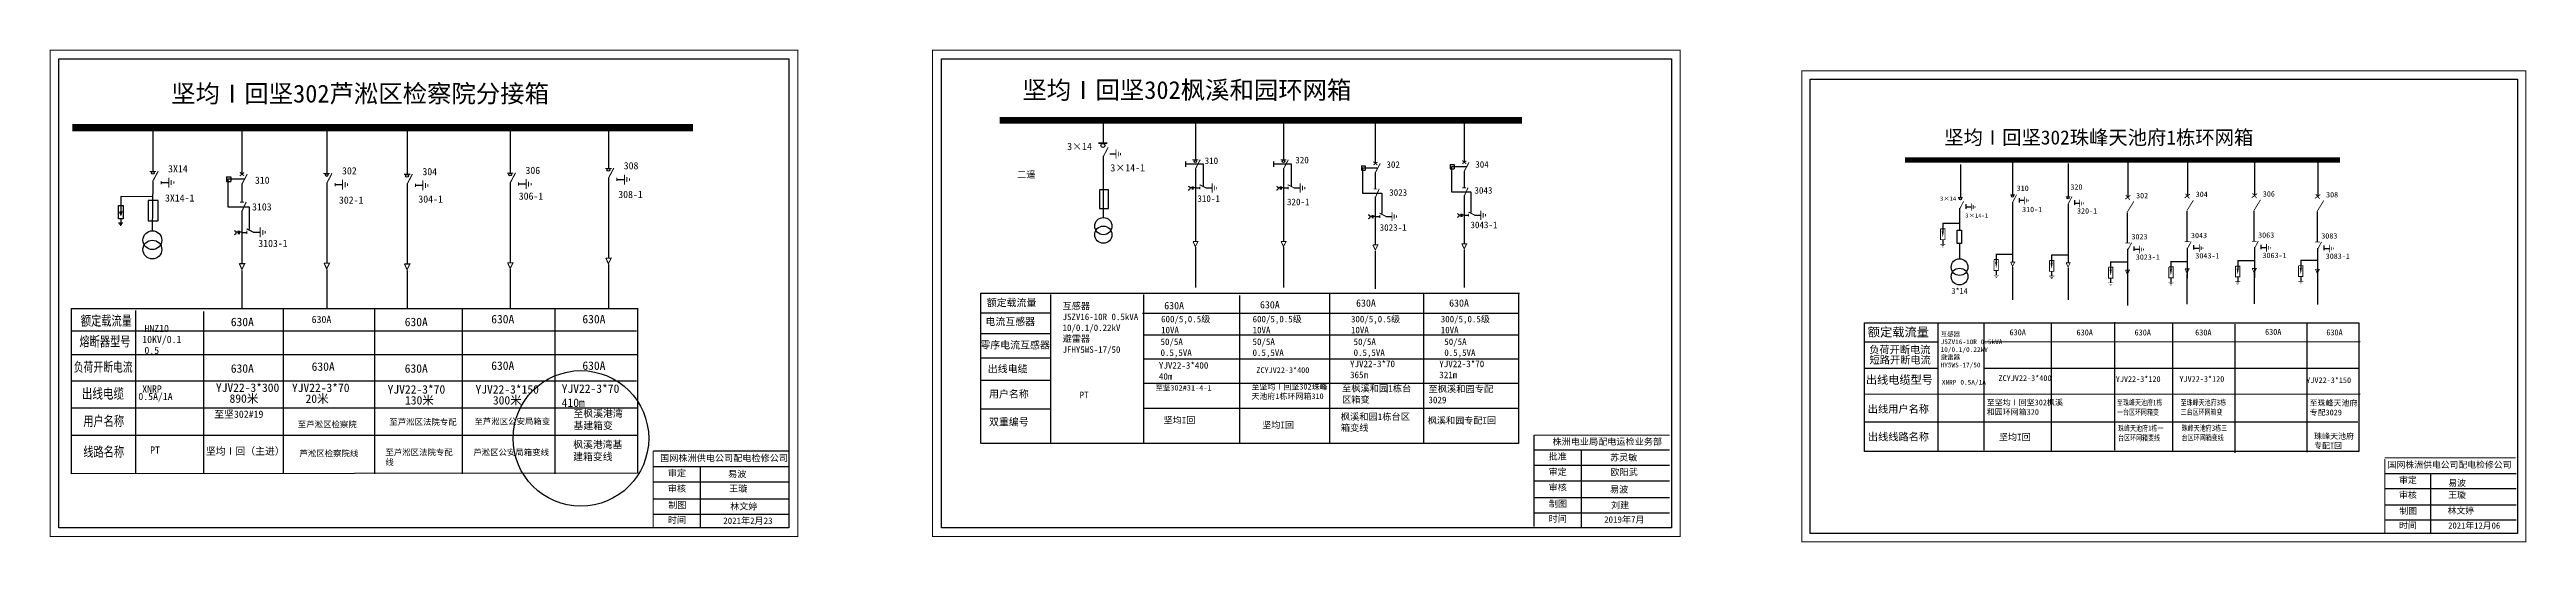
# Model space of a CAD drawing. Header units: millimetres. Extents: x 712 to 1128, y 2234 to 2317.
import ezdxf

# ---------------------------------------------------------------- set-up
doc = ezdxf.new("R2010")
doc.units = ezdxf.units.MM
doc.linetypes.add('ACAD_ISO02W100', pattern=[15, 12, -3])
doc.linetypes.add('CENTER', pattern=[50.8, 31.75, -6.35, 6.35, -6.35])
doc.layers.add('2', color=7, linetype='Continuous')
doc.styles.add('_txtstyle_1.50_0_0', font='simsun.ttc', dxfattribs={"height": 1.5})
doc.styles.add('_txtstyle_2.11_0_0', font='simsun.ttc', dxfattribs={"height": 2.111353})
doc.styles.add('HZ', font='simkai_0.ttf', dxfattribs={"width": 0.75})
doc.styles.add('hztxt_txtstyle_0.00_0_0', font='simkai.ttf')
doc.styles.add('hztxt_txtstyle_2.70_0_0', font='simkai.ttf', dxfattribs={"height": 2.7})
doc.styles.add('KaiTi_txtstyle_3.00_0_0', font='simkai.ttf', dxfattribs={"height": 3})
doc.styles.add('STYLE1', font='txt.shx', dxfattribs={"height": 2.6})
doc.styles.add('字体', font='simkai_0.ttf', dxfattribs={"height": 2.5})
doc.styles.add('宋体_txtstyle_0.00_0_0', font='')
doc.styles.add('宋体_txtstyle_1.66_0_0', font='', dxfattribs={"height": 1.660174})
doc.styles.add('宋体_txtstyle_3.72_0_0', font='', dxfattribs={"height": 3.723362})
doc.styles.add('楷体_GB2312_txtstyle_1.09_0_0', font='simkai_0.ttf', dxfattribs={"height": 1.0944})
doc.styles.add('楷体_GB2312_txtstyle_1.50_0_0', font='simkai_0.ttf', dxfattribs={"height": 1.5})
doc.styles.add('楷体_GB2312_txtstyle_3.00_0_0', font='simkai_0.ttf', dxfattribs={"height": 3})
doc.styles.get('宋体_txtstyle_0.00_0_0').set_extended_font_data('宋体')
doc.styles.get('宋体_txtstyle_1.66_0_0').set_extended_font_data('宋体')
doc.styles.get('宋体_txtstyle_3.72_0_0').set_extended_font_data('宋体')

# ---------------------------------------------------------------- blocks, each defined once
blk = doc.blocks.new('JD')
for points in [[(-2, 0.2), (-2, -0.2), (2, 0.2), (2, -0.2)], [(1, -1.2), (1, -0.8), (-1, -1.2), (-1, -0.8)], [(-0.5, -1.8), (-0.5, -2.2), (0.5, -1.8), (0.5, -2.2)]]:
    blk.add_trace(points)

msp = doc.modelspace()

# ---------------------------------------------------------------- linework, layer by layer
for p, q in [((729.43, 2304.05), (729.43, 2296.66)), ((744.38, 2303.92), (744.38, 2296.17)), ((758.62, 2303.7), (758.62, 2296.31)), ((772.11, 2303.57), (772.11, 2296.18)), ((789.41, 2303.78), (789.41, 2296.4)), ((805.9, 2304.56), (805.9, 2297.17)), ((729.43, 2294.97), (729.34, 2286.61)), ((730.95, 2294.81), (732.09, 2294.81)), ((741.81, 2295.75), (741.81, 2294.95)), ((741.81, 2295.75), (742.53, 2295.75)), ((741.81, 2294.95), (742.53, 2294.95)), ((742.53, 2295.75), (742.53, 2294.95)), ((805.9, 2295.53), (805.9, 2282.11)), ((807.42, 2295.31), (808.56, 2295.31)), ((744.38, 2294.52), (744.38, 2291.53)), ((758.62, 2294.67), (758.62, 2281.25)), ((760.14, 2294.46), (761.27, 2294.46)), ((772.11, 2294.53), (772.11, 2281.11)), ((773.63, 2294.32), (774.77, 2294.32)), ((789.41, 2294.75), (789.41, 2281.33)), ((790.93, 2294.54), (792.07, 2294.54)), ((724.05, 2288.7), (724.05, 2287.94)), ((744.38, 2290.03), (744.38, 2281.2)), ((744.38, 2286.41), (745.22, 2286.41)), ((746.31, 2286.43), (747.44, 2286.43))]:
    msp.add_line(p, q)
at = {"color": 0}
for p, q in [((888.95, 2305.04), (888.95, 2301.42)), ((904.42, 2305.33), (904.42, 2298.6)), ((919.21, 2305.33), (919.21, 2298.6)), ((934.62, 2305.02), (934.62, 2297.96)), ((949.53, 2305.22), (949.53, 2298.17)), ((888.97, 2299.18), (888.97, 2288.92)), ((890.05, 2299.59), (891.08, 2299.59)), ((904.42, 2297.1), (904.42, 2284.89)), ((919.21, 2297.1), (919.21, 2284.89)), ((932.28, 2297.58), (932.93, 2297.58)), ((932.28, 2297.58), (932.28, 2296.85)), ((932.28, 2296.85), (932.93, 2296.85)), ((932.93, 2297.58), (932.93, 2296.85)), ((934.62, 2296.46), (934.62, 2293.74)), ((947.19, 2297.79), (947.85, 2297.79)), ((947.19, 2297.79), (947.19, 2297.05)), ((947.19, 2297.05), (947.85, 2297.05)), ((947.85, 2297.79), (947.85, 2297.05)), ((949.53, 2296.67), (949.53, 2293.95)), ((1032.81, 2297.81), (1032.81, 2292.27)), ((1041.58, 2298.26), (1041.58, 2292.72)), ((1050.88, 2298), (1050.88, 2292.41)), ((1060.92, 2298.42), (1060.92, 2292.25)), ((1070.92, 2298.63), (1070.92, 2292.46)), ((1082.19, 2298.7), (1082.19, 2292.53)), ((1092.8, 2298.57), (1092.8, 2292.39)), ((904.42, 2293.86), (905.18, 2293.86)), ((906.17, 2293.88), (907.21, 2293.88)), ((919.21, 2293.86), (919.97, 2293.86)), ((920.96, 2293.88), (921.99, 2293.88)), ((934.62, 2292.38), (934.62, 2284.34)), ((949.53, 2292.58), (949.53, 2284.55)), ((1033.78, 2290.69), (1034.63, 2290.69)), ((1041.58, 2291.49), (1041.58, 2281.43)), ((1042.7, 2291.79), (1043.55, 2291.79)), ((1050.88, 2291.17), (1050.88, 2281.4)), ((1051.96, 2291.29), (1052.81, 2291.29)), ((934.62, 2289.08), (935.38, 2289.08)), ((936.37, 2289.1), (937.41, 2289.1)), ((949.53, 2289.28), (950.29, 2289.28)), ((951.29, 2289.31), (952.32, 2289.31)), ((1029.86, 2287.95), (1029.86, 2286.58)), ((1029.88, 2287.93), (1032.67, 2287.93)), ((1032.67, 2290.45), (1032.67, 2286.75)), ((1060.82, 2289.77), (1060.82, 2284.66)), ((1070.83, 2289.98), (1070.83, 2284.88)), ((1082.09, 2290.05), (1082.09, 2284.94)), ((1092.7, 2289.91), (1092.7, 2284.81)), ((1029.86, 2285.14), (1029.86, 2284.43)), ((1032.67, 2284.55), (1032.67, 2281.97)), ((1038.83, 2282.78), (1038.83, 2281.4)), ((1038.84, 2282.76), (1041.64, 2282.76)), ((1048.13, 2282.64), (1048.13, 2281.27)), ((1048.14, 2282.62), (1050.94, 2282.62)), ((1060.89, 2283.62), (1060.89, 2278.51)), ((1062.06, 2283.57), (1062.91, 2283.57)), ((1070.89, 2283.83), (1070.89, 2278.72)), ((1072.06, 2283.78), (1072.91, 2283.78)), ((1082.16, 2283.9), (1082.16, 2278.79)), ((1083.33, 2283.85), (1084.18, 2283.85)), ((1092.76, 2283.76), (1092.76, 2278.66)), ((1093.93, 2283.72), (1094.79, 2283.72)), ((1038.83, 2279.96), (1038.83, 2279.25)), ((1041.58, 2280.62), (1041.58, 2275.06)), ((1048.13, 2279.83), (1048.13, 2279.12)), ((1050.89, 2280.47), (1050.89, 2275.1)), ((1058.04, 2281.49), (1058.04, 2280.11)), ((1058.04, 2278.67), (1058.04, 2277.96)), ((1058.05, 2281.47), (1060.85, 2281.47)), ((1060.85, 2279.25), (1060.85, 2274.14)), ((1068.15, 2281.55), (1068.15, 2280.18)), ((1068.15, 2278.74), (1068.15, 2278.03)), ((1068.17, 2281.54), (1070.97, 2281.54)), ((1070.85, 2279.46), (1070.85, 2274.36)), ((1079.36, 2281.69), (1079.36, 2280.32)), ((1079.36, 2278.88), (1079.36, 2278.17)), ((1079.37, 2281.67), (1082.17, 2281.67)), ((1082.12, 2279.53), (1082.12, 2274.42)), ((1089.95, 2281.76), (1089.95, 2280.38)), ((1089.95, 2278.94), (1089.95, 2278.23)), ((1089.96, 2281.74), (1092.76, 2281.74)), ((1092.73, 2279.4), (1092.73, 2274.29)), ((880.22, 2272.83), (868.44, 2272.83)), ((1016.73, 2249.6), (1016.74, 2271.19)), ((1016.74, 2271.19), (1099.71, 2271.19)), ((1029.06, 2271.08), (1029.06, 2249.61)), ((1036.76, 2271.29), (1036.76, 2249.81)), ((1048.04, 2271.25), (1048.04, 2249.78)), ((1058.68, 2271.32), (1058.68, 2249.85)), ((1068.44, 2271.26), (1068.44, 2249.69)), ((1078.86, 2270.97), (1078.86, 2249.4)), ((1090.96, 2271.05), (1090.96, 2249.48)), ((1099.69, 2271.19), (1099.69, 2249.62)), ((880.17, 2269.37), (868.4, 2269.37)), ((1016.75, 2268.05), (1029.06, 2268.05)), ((880.13, 2261.55), (868.35, 2261.55)), ((880.17, 2265.28), (868.4, 2265.28)), ((1016.77, 2263.63), (1029.11, 2263.63)), ((1036.76, 2263.62), (1099.71, 2263.6)), ((1099.89, 2259.25), (1016.75, 2259.17)), ((880.17, 2256.7), (868.4, 2256.7)), ((1099.54, 2254.51), (1016.73, 2254.51)), ((1099.71, 2249.62), (1016.74, 2249.61))]:
    msp.add_line(p, q, dxfattribs=at)
at = {"linetype": 'ACAD_ISO02W100'}
for p, q in [((742.04, 2295.33), (742.04, 2290.72)), ((744.74, 2295.33), (742.04, 2295.33)), ((724.07, 2292.43), (729.35, 2292.46)), ((742.04, 2290.72), (745.61, 2290.72)), ((745.61, 2290.72), (745.61, 2286.92))]:
    msp.add_line(p, q, dxfattribs=at)
at = {"color": 0, "linetype": 'ACAD_ISO02W100'}
for p, q in [((934.95, 2297.2), (932.49, 2297.2)), ((932.49, 2297.2), (932.49, 2293)), ((949.86, 2297.4), (947.4, 2297.4)), ((947.4, 2297.4), (947.4, 2293.21)), ((932.49, 2293), (935.74, 2293)), ((935.74, 2293), (935.74, 2289.55)), ((947.4, 2293.21), (950.65, 2293.21)), ((950.65, 2293.21), (950.65, 2289.76))]:
    msp.add_line(p, q, dxfattribs=at)
at = {"linetype": 'Continuous'}
for p, q in [((724.06, 2290.92), (724.06, 2289.34)), ((724.07, 2292.43), (724.07, 2290.96)), ((724.43, 2287.93), (723.66, 2287.93)), ((723.85, 2289.94), (724.06, 2289.32)), ((724.23, 2287.75), (723.87, 2287.75)), ((724.13, 2287.57), (723.96, 2287.57)), ((724.06, 2289.32), (724.28, 2289.95)), ((715.77, 2273.6), (810.8, 2273.6)), ((715.77, 2245.87), (715.77, 2273.6)), ((715.77, 2269.9), (810.6, 2269.9)), ((726.53, 2273.3), (726.53, 2245.88)), ((737.95, 2273.12), (737.95, 2245.89)), ((751.34, 2273.55), (751.34, 2245.88)), ((766.62, 2273.55), (766.62, 2245.88)), ((781.37, 2273.53), (781.37, 2245.86)), ((796.9, 2273.54), (796.9, 2245.86)), ((810.8, 2273.69), (810.8, 2245.95)), ((715.77, 2265.92), (810.8, 2265.92)), ((715.77, 2261.47), (810.64, 2261.47)), ((715.77, 2256.96), (810.8, 2256.96)), ((715.77, 2252.37), (810.75, 2252.37)), ((810.8, 2245.95), (715.77, 2245.87))]:
    msp.add_line(p, q, dxfattribs=at)
at = {"color": 0, "linetype": 'CENTER'}
for p, q in [((904.42, 2283.9), (904.42, 2277.15)), ((919.21, 2283.9), (919.21, 2277.15)), ((934.62, 2283.26), (934.62, 2276.92)), ((949.54, 2283.47), (949.54, 2277.13))]:
    msp.add_line(p, q, dxfattribs=at)
at = {"linetype": 'CENTER'}
for p, q in [((744.39, 2280.01), (744.39, 2273.6)), ((758.62, 2280.16), (758.62, 2273.6)), ((772.12, 2280.03), (772.12, 2273.6)), ((789.42, 2280.25), (789.42, 2273.6)), ((805.91, 2281.02), (805.91, 2273.6))]:
    msp.add_line(p, q, dxfattribs=at)
at = {"color": 0, "linetype": 'Continuous'}
for p, q in [((868.37, 2276.22), (958.81, 2276.22)), ((868.42, 2250.98), (868.42, 2276.22)), ((880.11, 2275.95), (880.11, 2250.99)), ((895.74, 2275.95), (895.74, 2250.99)), ((911.85, 2275.78), (911.85, 2251)), ((926.96, 2276.17), (926.96, 2250.99)), ((942.69, 2276.17), (942.69, 2250.99)), ((958.64, 2276.15), (958.64, 2250.97)), ((895.55, 2272.85), (958.64, 2272.85)), ((895.74, 2269.22), (958.64, 2269.22)), ((895.74, 2265.17), (958.64, 2265.17)), ((895.74, 2261.07), (958.64, 2261.07)), ((895.74, 2256.9), (958.64, 2256.9)), ((958.64, 2250.98), (868.5, 2250.98)), ((961.26, 2249.9), (984.01, 2249.9)), ((969.16, 2249.9), (969.16, 2236.96)), ((813.42, 2247.09), (836.18, 2247.09)), ((821.32, 2247.09), (821.32, 2236.8)), ((961.26, 2247.3), (984.01, 2247.3)), ((813.42, 2244.5), (836.18, 2244.5)), ((813.42, 2241.67), (836.18, 2241.67)), ((961.26, 2244.71), (984.01, 2244.71)), ((961.26, 2241.88), (984.01, 2241.88)), ((813.42, 2239.08), (836.18, 2239.08)), ((961.26, 2239.29), (984.01, 2239.29))]:
    msp.add_line(p, q, dxfattribs=at)
at = {"color": 0, "ltscale": 0.91161}
msp.add_line((1036.76, 2268.05), (1099.89, 2268.07), dxfattribs=at)
at = {"color": 7, "linetype": 'Continuous'}
for p, q in [((1104.08, 2245.91), (1126.12, 2245.91)), ((1111.73, 2245.92), (1111.73, 2235.89)), ((1104.08, 2243.4), (1126.12, 2243.4)), ((1104.08, 2240.66), (1126.12, 2240.66)), ((1104.08, 2238.15), (1126.12, 2238.15))]:
    msp.add_line(p, q, dxfattribs=at)
at = {"color": 0, "linetype": 'Continuous', "const_width": 0.182}
for points in [[(712.2, 2317.02), (837.68, 2317.02), (837.68, 2235.32), (712.2, 2235.32)], [(860.32, 2317.02), (985.8, 2317.02), (985.8, 2235.32), (860.32, 2235.32)]]:
    msp.add_lwpolyline(points, close=True, dxfattribs=at)
at = {"color": 0, "linetype": 'Continuous'}
for points in [[(713.67, 2315.55), (836.2, 2315.55), (836.2, 2236.8), (713.67, 2236.8)], [(861.79, 2315.55), (984.32, 2315.55), (984.32, 2236.8), (861.79, 2236.8)], [(1032.29, 2286.75), (1033.01, 2286.75), (1033.01, 2284.55), (1032.29, 2284.55)]]:
    msp.add_lwpolyline(points, close=True, dxfattribs=at)
at = {"color": 7, "linetype": 'Continuous', "const_width": 0.177}
msp.add_lwpolyline([(1006.2, 2313.55), (1127.74, 2313.55), (1127.74, 2234.42), (1006.2, 2234.42)], close=True, dxfattribs=at)
at = {"color": 7, "linetype": 'Continuous'}
msp.add_lwpolyline([(1007.63, 2312.12), (1126.31, 2312.12), (1126.31, 2235.85), (1007.63, 2235.85)], close=True, dxfattribs=at)
for points, const_width in [([(715.96, 2303.99), (820.08, 2303.99)], 1.21), ([(728.9, 2296.64), (729.97, 2296.64)], 0.181), ([(729.43, 2294.97), (730.34, 2296.69)], 0.181), ([(730.84, 2295.06), (730.84, 2294.5)], 0.181), ([(744.04, 2296.5), (744.75, 2295.91)], 0.181), ([(744.04, 2295.9), (744.77, 2296.45)], 0.181), ([(744.38, 2294.48), (745.29, 2296.19)], 0.181), ([(758.08, 2296.29), (759.15, 2296.29)], 0.181), ([(758.62, 2294.62), (759.52, 2296.34)], 0.181), ([(760.03, 2294.71), (760.03, 2294.16)], 0.181), ([(771.58, 2296.16), (772.64, 2296.16)], 0.181), ([(772.11, 2294.49), (773.02, 2296.2)], 0.181), ([(788.88, 2296.37), (789.95, 2296.37)], 0.181), ([(789.41, 2294.7), (790.32, 2296.42)], 0.181), ([(790.82, 2294.79), (790.82, 2294.24)], 0.181), ([(805.37, 2297.15), (806.44, 2297.15)], 0.181), ([(805.9, 2295.48), (806.81, 2297.2)], 0.181), ([(807.31, 2295.57), (807.31, 2295.01)], 0.181), ([(744.06, 2291.48), (744.73, 2291.48)], 0.181), ([(744.34, 2289.81), (745.11, 2291.52)], 0.181), ([(773.52, 2294.58), (773.52, 2294.02)], 0.181), ([(745.17, 2287.01), (746.38, 2286.41)], 0.181), ([(745.22, 2286.68), (745.22, 2286.13)], 0.181), ([(743.94, 2281.15), (744.86, 2281.15), (744.39, 2280.21), (743.95, 2281.16)], 0.181), ([(758.17, 2281.22), (759.09, 2281.22), (758.62, 2280.29), (758.18, 2281.24)], 0.181), ([(771.67, 2281.09), (772.59, 2281.09), (772.12, 2280.15), (771.68, 2281.1)], 0.181), ([(788.97, 2281.3), (789.89, 2281.3), (789.42, 2280.37), (788.98, 2281.32)], 0.181), ([(805.46, 2282.08), (806.38, 2282.08), (805.91, 2281.15), (805.47, 2282.1)], 0.181)]:
    msp.add_lwpolyline(points, dxfattribs=dict(const_width=const_width))
at = {"color": 0}
for points, const_width in [([(871.58, 2305.24), (959.25, 2305.24)], 1.1), ([(888.12, 2301.37), (889.67, 2301.37)], 0.261), ([(888.97, 2299.14), (889.79, 2300.7)], 0.165), ([(1023.5, 2298.57), (1096.52, 2298.57)], 0.904), ([(903.93, 2298.58), (904.9, 2298.58)], 0.165), ([(904.42, 2297.06), (905.24, 2298.62)], 0.165), ([(918.72, 2298.58), (919.69, 2298.58)], 0.165), ([(919.21, 2297.06), (920.03, 2298.62)], 0.165), ([(934.31, 2297.71), (934.98, 2298.22)], 0.165), ([(934.31, 2298.26), (934.96, 2297.73)], 0.165), ([(934.62, 2296.42), (935.44, 2297.98)], 0.165), ([(949.22, 2298.47), (949.87, 2297.93)], 0.165), ([(949.22, 2297.92), (949.89, 2298.42)], 0.165), ([(949.53, 2296.63), (950.36, 2298.19)], 0.165), ([(905.14, 2294.41), (906.23, 2293.86)], 0.165), ([(905.18, 2294.11), (905.18, 2293.61)], 0.165), ([(919.92, 2294.41), (921.02, 2293.86)], 0.165), ([(919.97, 2294.11), (919.97, 2293.61)], 0.165), ([(934.32, 2293.69), (934.93, 2293.69)], 0.165), ([(934.59, 2292.17), (935.28, 2293.73)], 0.165), ([(949.24, 2293.9), (949.85, 2293.9)], 0.165), ([(949.5, 2292.38), (950.19, 2293.94)], 0.165), ([(1032.41, 2292.26), (1033.21, 2292.26)], 0.136), ([(1032.69, 2290.33), (1033.37, 2291.62)], 0.136), ([(1041.18, 2292.7), (1041.98, 2292.7)], 0.136), ([(1041.58, 2291.45), (1042.26, 2292.74)], 0.136), ([(1050.48, 2292.39), (1051.28, 2292.39)], 0.136), ([(1050.88, 2291.14), (1051.56, 2292.42)], 0.136), ([(1060.45, 2291.97), (1061.36, 2292.63)], 0.136), ([(1060.58, 2292.68), (1061.25, 2291.9)], 0.136), ([(1060.84, 2289.83), (1061.93, 2291.61)], 0.136), ([(1070.45, 2292.18), (1071.36, 2292.85)], 0.136), ([(1070.58, 2292.9), (1071.25, 2292.12)], 0.136), ([(1070.84, 2290.05), (1071.93, 2291.82)], 0.136), ([(1081.72, 2292.24), (1082.63, 2292.91)], 0.136), ([(1081.85, 2292.96), (1082.52, 2292.18)], 0.136), ([(1082.11, 2290.11), (1083.2, 2291.89)], 0.136), ([(1092.32, 2292.11), (1093.23, 2292.78)], 0.136), ([(1092.45, 2292.83), (1093.13, 2292.05)], 0.136), ([(1092.72, 2289.98), (1093.81, 2291.75)], 0.136), ([(935.34, 2289.62), (936.44, 2289.08)], 0.165), ([(935.38, 2289.33), (935.38, 2288.82)], 0.165), ([(950.25, 2289.83), (951.35, 2289.28)], 0.165), ([(950.29, 2289.54), (950.29, 2289.03)], 0.165), ([(1029.49, 2287.01), (1029.49, 2285.18), (1030.23, 2285.18), (1030.23, 2287.01), (1029.52, 2287.01)], 0.155), ([(904.01, 2284.87), (904.85, 2284.87), (904.42, 2284.02), (904.02, 2284.88)], 0.165), ([(918.8, 2284.87), (919.64, 2284.87), (919.21, 2284.02), (918.81, 2284.88)], 0.165), ([(934.21, 2284.29), (935.05, 2284.29), (934.62, 2283.44), (934.22, 2284.3)], 0.165), ([(949.13, 2284.5), (949.97, 2284.5), (949.54, 2283.65), (949.14, 2284.51)], 0.165), ([(1060.48, 2284.63), (1061.28, 2284.63)], 0.136), ([(1060.88, 2283.38), (1061.56, 2284.67)], 0.136), ([(1070.48, 2284.84), (1071.28, 2284.84)], 0.136), ([(1070.88, 2283.59), (1071.56, 2284.88)], 0.136), ([(1081.75, 2284.91), (1082.55, 2284.91)], 0.136), ([(1082.15, 2283.66), (1082.83, 2284.95)], 0.136), ([(1092.36, 2284.78), (1093.16, 2284.78)], 0.136), ([(1092.76, 2283.53), (1093.44, 2284.81)], 0.136), ([(1038.46, 2281.84), (1038.46, 2280.01), (1039.19, 2280.01), (1039.19, 2281.84), (1038.48, 2281.84)], 0.155), ([(1041.24, 2281.41), (1041.94, 2281.41), (1041.58, 2280.71), (1041.25, 2281.43)], 0.136), ([(1047.76, 2281.7), (1047.76, 2279.87), (1048.49, 2279.87), (1048.49, 2281.7), (1047.78, 2281.7)], 0.155), ([(1050.55, 2281.29), (1051.24, 2281.29), (1050.89, 2280.59), (1050.56, 2281.3)], 0.136), ([(1057.67, 2280.55), (1057.67, 2278.72), (1058.4, 2278.72), (1058.4, 2280.55), (1057.69, 2280.55)], 0.155), ([(1060.51, 2280.06), (1061.2, 2280.06), (1060.85, 2279.36), (1060.52, 2280.08)], 0.136), ([(1067.79, 2280.62), (1067.79, 2278.79), (1068.52, 2278.79), (1068.52, 2280.62), (1067.81, 2280.62)], 0.155), ([(1070.51, 2280.28), (1071.2, 2280.28), (1070.85, 2279.58), (1070.52, 2280.29)], 0.136), ([(1078.99, 2280.75), (1078.99, 2278.92), (1079.72, 2278.92), (1079.72, 2280.75), (1079.01, 2280.75)], 0.155), ([(1081.78, 2280.34), (1082.47, 2280.34), (1082.12, 2279.64), (1081.79, 2280.36)], 0.136), ([(1089.58, 2280.82), (1089.58, 2278.99), (1090.31, 2278.99), (1090.31, 2280.82), (1089.6, 2280.82)], 0.155), ([(1092.39, 2280.21), (1093.08, 2280.21), (1092.73, 2279.51), (1092.4, 2280.22)], 0.136)]:
    msp.add_lwpolyline(points, dxfattribs=dict(at, const_width=const_width))
for points in [[(902.76, 2298.33), (902.76, 2297.41)], [(917.54, 2298.33), (917.54, 2297.41)], [(888.32, 2293.5), (888.32, 2290.42), (889.84, 2290.42), (889.84, 2293.53), (888.32, 2293.53)], [(903.86, 2293.87), (903.52, 2293.87)], [(903.86, 2294.1), (903.86, 2293.6)], [(904.02, 2294.1), (904.02, 2293.6)], [(904.42, 2293.87), (904.02, 2293.87)], [(918.65, 2293.87), (918.3, 2293.87)], [(918.65, 2294.1), (918.65, 2293.6)], [(918.81, 2294.1), (918.81, 2293.6)], [(919.2, 2293.87), (918.81, 2293.87)], [(1033.74, 2291.12), (1033.74, 2290.37)], [(1042.66, 2292.15), (1042.66, 2291.4)], [(1051.95, 2291.81), (1051.95, 2291.05)], [(934.07, 2289.08), (933.72, 2289.08)], [(934.07, 2289.32), (934.07, 2288.81)], [(934.22, 2289.32), (934.22, 2288.81)], [(934.62, 2289.08), (934.22, 2289.08)], [(948.98, 2289.29), (948.63, 2289.29)], [(948.98, 2289.52), (948.98, 2289.02)], [(949.13, 2289.52), (949.13, 2289.02)], [(949.53, 2289.29), (949.13, 2289.29)], [(1061.95, 2284.05), (1061.95, 2283.3)], [(1071.95, 2284.27), (1071.95, 2283.51)], [(1083.22, 2284.33), (1083.22, 2283.58)], [(1093.82, 2284.2), (1093.82, 2283.44)]]:
    msp.add_lwpolyline(points, dxfattribs=at)
at = {"color": 0, "linetype": 'ACAD_ISO02W100'}
for points in [[(905.77, 2294.12), (905.77, 2297.87), (902.76, 2297.87)], [(920.56, 2294.12), (920.56, 2297.87), (917.54, 2297.87)]]:
    msp.add_lwpolyline(points, dxfattribs=at)
at = {"linetype": 'Continuous'}
msp.add_lwpolyline([(723.7, 2290.91), (724.48, 2290.91), (724.48, 2288.7), (723.7, 2288.7)], close=True, dxfattribs=at)
for points in [[(728.64, 2291.74), (728.64, 2288.35), (730.32, 2288.35), (730.32, 2291.77), (728.64, 2291.77)], [(743.77, 2286.67), (743.77, 2286.12)], [(743.94, 2286.67), (743.94, 2286.12)], [(743.77, 2286.42), (743.39, 2286.42)], [(744.38, 2286.42), (743.94, 2286.42)]]:
    msp.add_lwpolyline(points)
at = {"color": 0}
for points, format in [([(903.22, 2294.15, -0.877934), (903.23, 2293.48)], "xyb"), ([(918.01, 2294.15, -0.877934), (918.02, 2293.48)], "xyb"), ([(933.42, 2289.37, -0.877934), (933.44, 2288.7)], "xyb"), ([(948.34, 2289.58, -0.877934), (948.35, 2288.91)], "xyb"), ([(1029.86, 2286.6, 0.361, 0, 0), (1029.86, 2285.57, 0, 0, 0)], "xyseb"), ([(1038.83, 2281.43, 0.361, 0, 0), (1038.83, 2280.4, 0, 0, 0)], "xyseb"), ([(1048.13, 2281.29, 0.361, 0, 0), (1048.13, 2280.26, 0, 0, 0)], "xyseb"), ([(1058.04, 2280.14, 0.361, 0, 0), (1058.04, 2279.11, 0, 0, 0)], "xyseb"), ([(1068.15, 2280.2, 0.361, 0, 0), (1068.15, 2279.17, 0, 0, 0)], "xyseb"), ([(1079.36, 2280.34, 0.361, 0, 0), (1079.36, 2279.31, 0, 0, 0)], "xyseb"), ([(1089.95, 2280.41, 0.361, 0, 0), (1089.95, 2279.38, 0, 0, 0)], "xyseb")]:
    msp.add_lwpolyline(points, format=format, dxfattribs=at)
msp.add_lwpolyline([(743.07, 2286.73, -0.877934), (743.08, 2285.99)], format="xyb")
at = {"color": 0, "linetype": 'Continuous', "const_width": 0.182}
for points in [[(813.41, 2249.69), (813.41, 2236.8)], [(813.45, 2249.69), (836.2, 2249.69)], [(961.26, 2252.37), (961.25, 2237)], [(961.26, 2252.37), (984.01, 2252.37)]]:
    msp.add_lwpolyline(points, dxfattribs=at)
at = {"color": 7, "linetype": 'Continuous', "const_width": 0.177}
for points in [[(1104.01, 2248.53), (1126.04, 2248.53)], [(1104.06, 2248.35), (1104.07, 2235.93)]]:
    msp.add_lwpolyline(points, dxfattribs=at)
at = {"color": 0}
for centre, radius in [((888.9, 2301), 0.335), ((904.42, 2298.35), 0.211), ((919.21, 2298.35), 0.211), ((1032.81, 2292.07), 0.174), ((1041.58, 2292.51), 0.174), ((1050.88, 2292.2), 0.174)]:
    msp.add_circle(centre, radius, dxfattribs=at)
for centre in [(729.43, 2296.39), (758.62, 2296.04), (772.11, 2295.9), (789.41, 2296.12), (805.9, 2296.89)]:
    msp.add_circle(centre, 0.232)
at = {"color": 0, "linetype": 'Continuous'}
for centre in [(1032.68, 2280.57), (1032.68, 2278.99)]:
    msp.add_circle(centre, 1.4, dxfattribs=at)
at = {"color": 1}
msp.add_circle((801.29, 2251.81), 11.38, dxfattribs=at)
at = {"layer": '2', "color": 3}
for centre in [(729.37, 2285.1), (729.37, 2283.52)]:
    msp.add_circle(centre, 1.58, dxfattribs=at)
at = {"layer": '2', "color": 0}
for centre in [(888.98, 2287.46), (888.98, 2286.02)]:
    msp.add_circle(centre, 1.44, dxfattribs=at)

# ---------------------------------------------------------------- block references
at = {"color": 0, "rotation": 90}
for p, xscale, yscale, zscale in [((891.1, 2299.56), 0.3844120780054254, 0.3844120780054254, 0.3844120780054647), ((907.22, 2293.85), 0.3844120780054254, 0.3844120780054254, 0.3844120780054647), ((922.01, 2293.85), 0.3844120780054254, 0.3844120780054254, 0.3844120780054647), ((1034.64, 2290.66), 0.3165192651099022, 0.3165192651099022, 0.3165192651097735), ((1043.56, 2291.76), 0.3165192651099022, 0.3165192651099022, 0.3165192651097735), ((1052.82, 2291.27), 0.3165192651099022, 0.3165192651099022, 0.3165192651097735), ((937.42, 2289.07), 0.3844120780054254, 0.3844120780054254, 0.3844120780054647), ((952.33, 2289.28), 0.3844120780054254, 0.3844120780054254, 0.3844120780054647), ((1062.92, 2283.54), 0.3165192651099022, 0.3165192651099022, 0.3165192651097735), ((1072.92, 2283.76), 0.3165192651099022, 0.3165192651099022, 0.3165192651097735), ((1084.19, 2283.82), 0.3165192651099022, 0.3165192651099022, 0.3165192651097735), ((1094.8, 2283.69), 0.3165192651099022, 0.3165192651099022, 0.3165192651097735)]:
    msp.add_blockref('JD', p, dxfattribs=dict(at, xscale=xscale, yscale=yscale, zscale=zscale))
at = {"xscale": 0.4224330128299819, "yscale": 0.4224330128299819, "zscale": 0.4224330128299757, "rotation": 90}
for p in [(732.11, 2294.77), (761.29, 2294.42), (774.78, 2294.29), (792.08, 2294.51), (808.58, 2295.28), (747.46, 2286.4)]:
    msp.add_blockref('JD', p, dxfattribs=at)
at = {"color": 0, "xscale": 0.2165726005774115, "yscale": 0.2165726005776394, "zscale": 0.2165726005815601}
for p in [(1029.87, 2284.39), (1038.84, 2279.22), (1048.14, 2279.08), (1079.37, 2278.13), (1089.96, 2278.2), (1058.05, 2277.93), (1068.17, 2278)]:
    msp.add_blockref('JD', p, dxfattribs=at)

# ---------------------------------------------------------------- texts
at = {"color": 0, "linetype": 'Continuous', "style": 'hztxt_txtstyle_2.70_0_0'}
for s, height, p in [('3×14', 1.22, (882.91, 2300.22)), ('310', 1.109, (905.98, 2297.88)), ('320', 1.109, (921.19, 2298)), ('3×14-1', 1.22, (890.16, 2296.64)), ('302', 1.109, (936.49, 2297.24)), ('304', 1.109, (951.4, 2297.26)), ('310-1', 1.109, (904.76, 2291.53)), ('320-1', 1.109, (919.8, 2290.97)), ('3023', 1.109, (936.95, 2292.55)), ('3043', 1.109, (951.26, 2292.9)), ('3023-1', 1.109, (935.35, 2286.67)), ('3043-1', 1.109, (950.59, 2287.11))]:
    msp.add_text(s, height=height, dxfattribs=at).set_placement(p)
for s, height, p in [('3X14', 1.207, (732.01, 2296.49)), ('310', 1.207, (746.58, 2294.56)), ('302', 1.207, (761.2, 2296.14)), ('304', 1.207, (774.69, 2296.01)), ('306', 1.207, (791.99, 2296.22)), ('308', 1.207, (808.48, 2297)), ('3X14-1', 1.207, (731.49, 2291.58)), ('3103', 1.207, (746.1, 2290.09)), ('302-1', 1.207, (760.68, 2291.23)), ('304-1', 1.207, (774.01, 2291.4)), ('306-1', 1.207, (790.86, 2291.89)), ('308-1', 1.207, (807.56, 2292.18)), ('3103-1', 1.207, (747.14, 2283.96)), ('HNZ10', 1.207, (728.04, 2269.67)), ('10KV/0.1', 1.207, (727.67, 2267.83)), ('0.5', 1.207, (728.04, 2265.99)), ('XNRP', 0.78, (1029.71, 2260.84)), ('0.5A/1A', 0.78, (1032.82, 2260.85)), ('0.5A/1A', 1.207, (727.02, 2258.25)), ('XNRP', 1.207, (727.66, 2259.51))]:
    msp.add_text(s, height=height).set_placement(p)
at = {"color": 0, "style": 'HZ'}
for s, height, p in [('3×14', 0.701, (1029.38, 2291.73)), ('3×14-1', 0.701, (1033.63, 2288.89)), ('额定载流量', 1.507, (1017.27, 2268.92)), ('负荷开断电流', 1.256, (1017.51, 2266.09)), ('短路开断电流', 1.256, (1017.57, 2264.36)), ('出线电缆型号', 1.374, (1016.96, 2260.96)), ('出线用户名称', 1.256, (1017.27, 2256.12)), ('出线线路名称', 1.256, (1017.28, 2251.45))]:
    msp.add_text(s, height=height, dxfattribs=at).set_placement(p)
at = {"color": 0}
for s, height, p in [('310', 0.904, (1042.26, 2293.37)), ('310-1', 0.904, (1043.17, 2289.81)), ('320', 0.904, (1051.28, 2293.58)), ('302', 0.904, (1062.31, 2292.13)), ('304', 0.904, (1072.31, 2292.35)), ('306', 0.904, (1083.58, 2292.41)), ('308', 0.904, (1094.19, 2292.28)), ('320-1', 0.904, (1052.39, 2289.56)), ('3023', 0.904, (1061.52, 2285.23)), ('3023-1', 0.904, (1062.25, 2281.81)), ('3043', 0.904, (1071.52, 2285.44)), ('3043-1', 0.904, (1072.25, 2282.03)), ('3063', 0.904, (1082.79, 2285.5)), ('3063-1', 0.904, (1083.52, 2282.09)), ('3083', 0.904, (1093.39, 2285.37)), ('3083-1', 0.904, (1094.13, 2281.96)), ('3*14', 1.005, (1031.32, 2276.07)), ('630A', 1.005, (1041.07, 2269.12)), ('630A', 1.005, (1052.32, 2269.1)), ('630A', 1.005, (1062.06, 2269.1)), ('630A', 1.005, (1072.23, 2269.1)), ('630A', 1.005, (1083.96, 2269.2)), ('630A', 1.005, (1094.24, 2269.11))]:
    msp.add_text(s, height=height, dxfattribs=at).set_placement(p)
at = {"color": 7, "linetype": 'Continuous', "attachment_point": 1}
for s, insert, char_height, width, style in [('{\\fSimSun|b0|i0|c134|p2;\\C0;坚均Ⅰ回\\C7;坚302芦淞区检察院分接箱}', (732.52, 2311.21), 3, 76.0333, '楷体_GB2312_txtstyle_3.00_0_0'), ('{\\C0;坚均Ⅰ回坚302珠峰天池府1栋环网箱}', (1030.11, 2303.54), 2.3773, 70.5127, '宋体_txtstyle_3.72_0_0'), ('{\\fSimSun|b0|i0|c134|p2;130米}', (771.77, 2258.92), 1.4212, 11.4279, '_txtstyle_2.11_0_0'), ('{\\fSimSun|b0|i0|c134|p2;300米}', (786.52, 2258.92), 1.4212, 11.4279, '_txtstyle_2.11_0_0'), ('{\\fSimSun|b0|i0|c134|p2;至芦淞区检察院}', (753.77, 2254.68), 1.0097, 11.4499, '字体'), ('{\\fSimSun|b0|i0|c134|p2;至芦淞区法院专配}', (769.14, 2255.07), 1.0097, 11.4499, '楷体_GB2312_txtstyle_1.50_0_0'), ('{\\fSimSun|b0|i0|c134|p2;至芦淞区公安局箱变}', (783.42, 2255.16), 1.0097, 13.1407, '楷体_GB2312_txtstyle_1.50_0_0'), ('{\\fSimSun|b0|i0|c134|p2;坚均I回}', (899.08, 2255.42), 1.0944, 10.9358, '字体'), ('{\\fSimSun|b0|i0|c134|p2;坚均I回}', (915.63, 2254.61), 1.0944, 10.9358, '字体'), ('{\\fSimSun|b0|i0|c134|p2;枫溪和园专配I回}', (943.42, 2255.36), 1.0944, 10.9358, '字体'), ('{\\fSimSun|b0|i0|c134|p2;芦淞区检察院线}', (754.04, 2249.8), 1.0097, 11.4499, '字体'), ('{\\fSimSun|b0|i0|c134|p2;至芦淞区法院专配线}', (768.47, 2249.98), 1.0097, 11.4499, '楷体_GB2312_txtstyle_1.50_0_0'), ('{\\fSimSun|b0|i0|c134|p2;芦淞区公安局箱变线}', (783.22, 2249.98), 1.0097, 13.7219, '楷体_GB2312_txtstyle_1.50_0_0'), ('{\\fSimSun|b0|i0|c134|p2;坚均I回}', (1039.27, 2252.58), 1.0944, 10.9358, '字体'), ('国网株洲供电公司配电检修公司', (1104.54, 2247.92), 1.06, 28.9795, '宋体_txtstyle_1.66_0_0'), ('\\f\uffbfﾬￌﾣﾤ_GB2312|b0|i0|c134|p49;审定', (1106.45, 2245.35), 1.06, 8.2897, '宋体_txtstyle_0.00_0_0'), ('易波', (1114.7, 2244.85), 1.06, 8.2897, '宋体_txtstyle_1.66_0_0'), ('林文婷', (826.34, 2240.94), 1.094, 8.5588, '楷体_GB2312_txtstyle_1.09_0_0'), ('\\f\uffbfﾬￌﾣﾤ_GB2312|b0|i0|c134|p49;审核', (1106.45, 2242.86), 1.06, 8.2897, '宋体_txtstyle_0.00_0_0'), ('王璇', (1114.7, 2242.85), 1.06, 8.2897, '宋体_txtstyle_1.66_0_0'), ('2021年2月23', (825.19, 2238.53), 1.094, 16.0081, '楷体_GB2312_txtstyle_1.09_0_0'), ('\\f\uffbfﾬￌﾣﾤ_GB2312|b0|i0|c134|p49;制图', (1106.5, 2240.17), 1.06, 8.2897, '宋体_txtstyle_0.00_0_0'), ('\\f\uffbfﾬￌﾣﾤ_GB2312|b0|i0|c134|p49;时间', (1106.45, 2237.73), 1.06, 8.2897, '宋体_txtstyle_0.00_0_0'), ('林文婷', (1114.59, 2240.21), 1.06, 8.2897, '宋体_txtstyle_1.66_0_0'), ('2021年12月06', (1114.69, 2237.71), 1.06, 9.1822, '宋体_txtstyle_1.66_0_0')]:
    msp.add_mtext(s, dxfattribs=dict(at, insert=insert, char_height=char_height, width=width, style=style))
at = {"color": 0, "linetype": 'Continuous', "attachment_point": 1}
for s, insert, char_height, width, style in [('{\\fSimSun|b0|i0|c134|p2;坚均Ⅰ回坚302枫溪和园环网箱}', (875.38, 2311.82), 3, 85.7498, '字体'), ('{\\fSimSun|b0|i0|c134|p2;二遥}', (874.49, 2296.68), 1.1094, 17.8852, 'hztxt_txtstyle_2.70_0_0'), ('{\\fSimSun|b0|i0|c134|p2;额定载流量}', (869.41, 2275.22), 1.2204, 19.6738, 'hztxt_txtstyle_2.70_0_0'), ('\\A1;{\\fSimSun|b0|i0|c134|p2;互感器\\PJSZV16-10R 0.5kVA\\P10/0.1/0.22kV\\P避雷器\\PJFHY5WS-17/50}', (882.13, 2274.6), 1.0983, 20.2524, 'hztxt_txtstyle_2.70_0_0'), ('{\\fSimSun|b0|i0|c134|p2;630A}', (899.19, 2274.72), 1.2204, 19.6738, 'hztxt_txtstyle_2.70_0_0'), ('{\\fSimSun|b0|i0|c134|p2;630A}', (915.26, 2274.86), 1.2204, 19.6738, 'hztxt_txtstyle_2.70_0_0'), ('{\\fSimSun|b0|i0|c134|p2;630A}', (931.39, 2275.15), 1.2204, 19.6738, 'hztxt_txtstyle_2.70_0_0'), ('{\\fSimSun|b0|i0|c134|p2;630A}', (947.01, 2275.15), 1.2204, 19.6738, 'hztxt_txtstyle_2.70_0_0'), ('{\\fSimSun|b0|i0|c134|p2;电流互感器}', (869.2, 2272.04), 1.2204, 19.6738, 'hztxt_txtstyle_2.70_0_0'), ('\\A1;{\\fSimSun|b0|i0|c134|p2;600/5,0.5级\\P10VA}', (898.67, 2272.39), 1.0983, 20.2524, 'hztxt_txtstyle_2.70_0_0'), ('\\A1;{\\fSimSun|b0|i0|c134|p2;600/5,0.5级\\P10VA}', (914.03, 2272.39), 1.0983, 20.2524, 'hztxt_txtstyle_2.70_0_0'), ('\\A1;{\\fSimSun|b0|i0|c134|p2;300/5,0.5级\\P10VA}', (930.54, 2272.39), 1.0983, 20.2524, 'hztxt_txtstyle_2.70_0_0'), ('\\A1;{\\fSimSun|b0|i0|c134|p2;300/5,0.5级\\P10VA}', (945.61, 2272.39), 1.0983, 20.2524, 'hztxt_txtstyle_2.70_0_0'), ('{\\fSimSun|b0|i0|c134|p2;零序电流互感器}', (868.34, 2268.11), 1.2204, 19.6738, 'hztxt_txtstyle_2.70_0_0'), ('{\\fSimSun|b0|i0|c134|p2;50/5A\\P0.5,5VA}', (898.58, 2268.59), 1.0983, 19.6738, 'hztxt_txtstyle_2.70_0_0'), ('{\\fSimSun|b0|i0|c134|p2;50/5A\\P0.5,5VA}', (914.02, 2268.59), 1.0983, 19.6738, 'hztxt_txtstyle_2.70_0_0'), ('{\\fSimSun|b0|i0|c134|p2;50/5A\\P0.5,5VA}', (930.98, 2268.59), 1.0983, 19.6738, 'hztxt_txtstyle_2.70_0_0'), ('{\\fSimSun|b0|i0|c134|p2;50/5A\\P0.5,5VA}', (946.2, 2268.59), 1.0983, 19.6738, 'hztxt_txtstyle_2.70_0_0'), ('{\\fSimSun|b0|i0|c134|p2;出线电缆}', (869.58, 2264.1), 1.2204, 19.6738, 'hztxt_txtstyle_2.70_0_0'), ('{\\fSimSun|b0|i0|c134|p2;YJV22-3*400 \\P40m}', (898.3, 2264.62), 1.1094, 17.8852, 'hztxt_txtstyle_2.70_0_0'), ('{\\fSimSun|b0|i0|c134|p2;YJV22-3*70\\P365m}', (930.38, 2264.88), 1.1094, 17.8852, 'hztxt_txtstyle_2.70_0_0'), ('{\\fSimSun|b0|i0|c134|p2;YJV22-3*70\\P321m}', (945.36, 2264.88), 1.1094, 17.8852, 'hztxt_txtstyle_2.70_0_0'), ('{\\fSimSun|b0|i0|c134|p2;YJV22-3*70}', (752.79, 2261.02), 1.4212, 11.4279, 'STYLE1'), ('{\\fSimSun|b0|i0|c134|p2;20米}', (755.08, 2259.18), 1.4212, 11.4279, 'STYLE1'), ('{\\fSimSun|b0|i0|c134|p2;YJV22-3*70}', (768.85, 2260.75), 1.4212, 11.4279, 'STYLE1'), ('{\\fSimSun|b0|i0|c134|p2;YJV22-3*150}', (783.6, 2260.75), 1.4212, 11.4279, 'STYLE1'), ('{\\fSimSun|b0|i0|c134|p2;YJV22-3*70\\P410m}', (798.07, 2260.88), 1.4212, 11.4279, 'STYLE1'), ('{\\fSimSun|b0|i0|c134|p2;用户名称}', (869.79, 2259.87), 1.2204, 19.6738, 'hztxt_txtstyle_2.70_0_0'), ('{\\fSimSun|b0|i0|c134|p2;PT}', (885, 2259.65), 1.1026, 8.5785, 'hztxt_txtstyle_0.00_0_0'), ('{\\fSimSun|b0|i0|c134|p2;至坚302#31-4-1}', (897.73, 2260.74), 0.8875, 12.381, 'hztxt_txtstyle_2.70_0_0'), ('{\\fSimSun|b0|i0|c134|p2;至枫溪和园1栋台区箱变}', (929.03, 2260.75), 1.1094, 11.6597, 'hztxt_txtstyle_2.70_0_0'), ('{\\fSimSun|b0|i0|c134|p2;至枫溪和园专配3029}', (943.54, 2260.67), 1.1094, 11.6597, 'hztxt_txtstyle_2.70_0_0'), ('{\\fSimSun|b0|i0|c134|p2;双重编号}', (869.79, 2255.19), 1.2204, 19.6738, 'hztxt_txtstyle_2.70_0_0'), ('{\\fSimSun|b0|i0|c134|p2;枫溪和园1栋台区箱变线}', (928.82, 2256.01), 1.1094, 11.6597, 'hztxt_txtstyle_2.70_0_0'), ('国网株洲供电公司配电检修公司', (814.59, 2249.06), 1.0944, 21.1899, '字体'), ('{\\fKaiTi_GB2312|b0|i0|c134|p49;批准}', (963.7, 2249.33), 1.0944, 8.5588, '字体'), ('株洲电业局配电运检业务部', (964.36, 2251.82), 1.0944, 29.9201, '字体'), ('{\\fSimSun|b0|i0|c134|p2;苏灵敏}', (974.01, 2249.15), 1.0944, 8.5588, '字体'), ('\\f\uffbfﾬￌﾣﾤ_GB2312|b0|i0|c134|p49;审定', (815.87, 2246.52), 1.0944, 8.5588, '字体'), ('{\\fSimSun|b0|i0|c134|p2;易波}', (826, 2246.39), 1.0944, 8.5588, '字体'), ('\\f\uffbfﾬￌﾣﾤ_GB2312|b0|i0|c134|p49;审定', (963.7, 2246.73), 1.0944, 8.5588, '字体'), ('{\\fSimSun|b0|i0|c134|p2;欧阳武}', (974.07, 2246.71), 1.0944, 8.5588, '字体'), ('\\f\uffbfﾬￌﾣﾤ_GB2312|b0|i0|c134|p49;审核', (815.87, 2243.95), 1.0944, 8.5588, '字体'), ('\\f\uffbfﾬￌﾣﾤ_GB2312|b0|i0|c134|p49;制图', (815.93, 2241.17), 1.0944, 8.5588, '字体'), ('{\\fSimSun|b0|i0|c134|p2;王璇}', (826.17, 2243.94), 1.0944, 8.5588, '字体'), ('\\f\uffbfﾬￌﾣﾤ_GB2312|b0|i0|c134|p49;制图', (963.76, 2241.37), 1.0944, 8.5588, '字体'), ('\\f\uffbfﾬￌﾣﾤ_GB2312|b0|i0|c134|p49;审核', (963.7, 2244.15), 1.0944, 8.5588, '字体'), ('易波', (974.01, 2243.78), 1.094, 8.5588, '字体'), ('{\\fSimSun|b0|i0|c134|p2;刘建}', (974.18, 2241.14), 1.0944, 8.5588, '字体'), ('\\f\uffbfﾬￌﾣﾤ_GB2312|b0|i0|c134|p49;时间', (815.87, 2238.66), 1.0944, 8.5588, '字体'), ('\\f\uffbfﾬￌﾣﾤ_GB2312|b0|i0|c134|p49;时间', (963.7, 2238.86), 1.0944, 8.5588, '字体'), ('{\\fSimSun|b0|i0|c134|p2;2019年7月}', (973.03, 2238.73), 1.0944, 16.0081, '字体')]:
    msp.add_mtext(s, dxfattribs=dict(at, insert=insert, char_height=char_height, width=width, style=style))
at = {"linetype": 'Continuous', "attachment_point": 1}
for s, insert, char_height, width, style in [('{\\fSimSun|b0|i0|c134|p2;额定载流量}', (717.36, 2272.42), 1.6763, 12.9072, 'HZ'), ('{\\fSimSun|b0|i0|c134|p2;630A}', (742.53, 2272.08), 1.4212, 11.4279, 'STYLE1'), ('{\\fSimSun|b0|i0|c134|p2;630A}', (756.1, 2272.4), 1.2117, 14.1659, 'STYLE1'), ('{\\fSimSun|b0|i0|c134|p2;630A}', (771.72, 2272.08), 1.4212, 11.4279, 'STYLE1'), ('{\\fSimSun|b0|i0|c134|p2;630A}', (786.24, 2272.55), 1.4212, 11.4279, 'STYLE1'), ('{\\fSimSun|b0|i0|c134|p2;630A}', (801.54, 2272.55), 1.4212, 11.4279, 'STYLE1'), ('\\A1;{\\fSimSun|b0|i0|c134|p2;互感器\\PJSZV16-10R 0.5kVA\\P10/0.1/0.22kV\\P避雷器\\PHY5WS-17/50}', (1029.5, 2269.72), 0.7795, 8.6245, 'KaiTi_txtstyle_3.00_0_0'), ('{\\fSimSun|b0|i0|c134|p2;熔断器型号}', (717.12, 2268.93), 1.6763, 13.3873, 'HZ'), ('{\\fSimSun|b0|i0|c134|p2;\\H0.96x;负荷开断电流}', (716.17, 2264.61), 1.6763, 15.3282, 'HZ'), ('{\\fSimSun|b0|i0|c134|p2;630A}', (742.53, 2264.26), 1.4212, 11.4279, 'STYLE1'), ('{\\fSimSun|b0|i0|c134|p2;630A}', (756.1, 2264.58), 1.4212, 11.4279, 'STYLE1'), ('{\\fSimSun|b0|i0|c134|p2;630A}', (771.72, 2264.26), 1.4212, 11.4279, 'STYLE1'), ('{\\fSimSun|b0|i0|c134|p2;630A}', (786.24, 2264.74), 1.4212, 11.4279, 'STYLE1'), ('{\\fSimSun|b0|i0|c134|p2;630A}', (801.54, 2264.74), 1.4212, 11.4279, 'STYLE1'), ('{\\fSimSun|b0|i0|c134|p2;出线电缆}', (717.54, 2260.21), 1.7225, 11.7429, 'HZ'), ('{\\fSimSun|b0|i0|c134|p2;YJV22-3*300}', (740.03, 2261.04), 1.4212, 11.4279, 'STYLE1'), ('{\\fSimSun|b0|i0|c134|p2;890米}', (742.32, 2259.21), 1.4212, 11.4279, 'STYLE1'), ('至珠峰天池府1栋一台区环网箱变', (1059.1, 2258.3), 0.9577, 8.3527, 'HZ'), ('至珠峰天池府3栋三台区环网箱变', (1069.79, 2258.32), 0.9577, 8.3527, 'HZ'), ('{\\fSimSun|b0|i0|c134|p2;用户名称}', (717.77, 2255.56), 1.6763, 11.4279, 'HZ'), ('{\\fSimSun|b0|i0|c134|p2;至坚302#19}', (739.75, 2256.48), 1.2117, 10.2828, 'STYLE1'), ('{\\fSimSun|b0|i0|c134|p2;至枫溪港湾基建箱变}', (800.04, 2256.59), 1.2117, 9.4269, 'STYLE1'), ('珠峰天池府1栋一台区环网箱变线', (1059.28, 2253.99), 0.9577, 8.3527, 'HZ'), ('珠峰天池府3栋三台区环网箱变线', (1069.97, 2254.01), 0.9577, 8.3527, 'HZ'), ('{\\fSimSun|b0|i0|c134|p2;线路名称}', (717.77, 2250.41), 1.6763, 11.4279, 'HZ'), ('{\\fSimSun|b0|i0|c134|p2;PT}', (729, 2250.46), 1.2117, 9.4269, 'STYLE1'), ('{\\fSimSun|b0|i0|c134|p2;\\C0;坚均Ⅰ回（主进）}', (738.35, 2250.28), 1.2117, 14.1659, 'STYLE1'), ('{\\fSimSun|b0|i0|c134|p2;枫溪港湾基建箱变线}', (799.99, 2251.37), 1.2117, 9.4269, 'STYLE1'), ('{\\fSimSun|b0|i0|c134|p2;\\W1;\\C7;珠峰天池府专配I回}', (1092.18, 2252.67), 0.9577, 6.8415, 'HZ')]:
    msp.add_mtext(s, dxfattribs=dict(at, insert=insert, char_height=char_height, width=width, style=style))
at = {"color": 7, "linetype": 'Continuous', "lineweight": 0, "ltscale": 0.760054, "char_height": 0.9577, "attachment_point": 1, "style": '_txtstyle_1.50_0_0'}
for s, insert, width in [('{\\fSimSun|b0|i0|c134|p2;ZCYJV22-3*400}', (914.66, 2263.75), 11.3538), ('{\\fSimSun|b0|i0|c134|p2;ZCYJV22-3*400}', (1039.22, 2262.41), 11.3538), ('{\\fSimSun|b0|i0|c134|p2;YJV22-3*120}', (1058.9, 2262.25), 5.6651), ('{\\fSimSun|b0|i0|c134|p2;YJV22-3*120}', (1069.59, 2262.27), 5.6651), ('{\\fSimSun|b0|i0|c134|p2;YJV22-3*150}', (1090.87, 2262.06), 5.6651), ('{\\fSimSun|b0|i0|c134|p2;至\\C0;坚均Ⅰ回坚302珠峰天池府1栋环网箱310}', (913.83, 2260.97), 13.1189), ('{\\fSimSun|b0|i0|c134|p2;至\\C0;坚均Ⅰ回坚302枫溪和园环网箱\\C7;320}', (1037.25, 2258.33), 12.2676), ('{\\fSimSun|b0|i0|c134|p2;至珠峰天池府专配3029}', (1091.43, 2258.24), 9.2845)]:
    msp.add_mtext(s, dxfattribs=dict(at, insert=insert, width=width))

doc.saveas('drawing.dxf')
